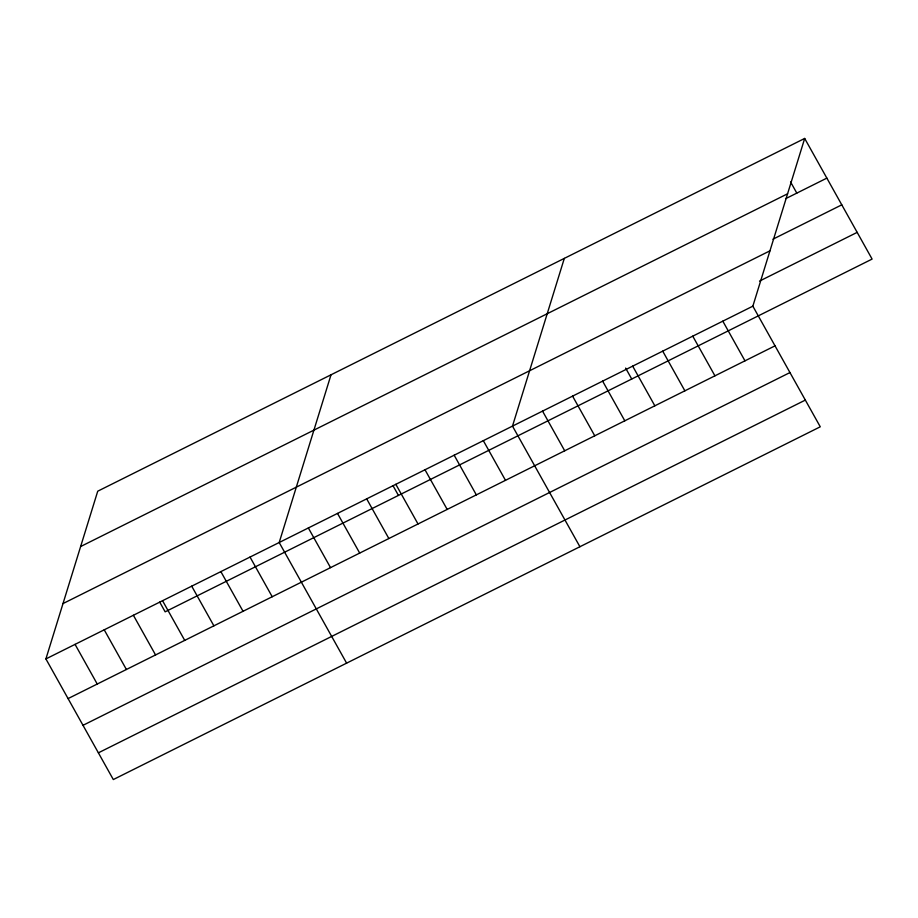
<?xml version="1.0" encoding="UTF-8"?>
<svg xmlns="http://www.w3.org/2000/svg" width="918" height="918" viewBox="0 0 918 918"><rect width="100%" height="100%" fill="white"/><g stroke="black" fill="none" stroke-linecap="round" stroke-linejoin="round"><path stroke-width="1.38" d="M804.684 138.446L752.852 306.176L820.267 426.801L113.316 779.554L45.9 658.917L97.733 491.199L804.684 138.446L872.1 259.083L165.148 611.824L159.721 602.116M331.019 374.785L279.198 542.515L346.614 663.14M564.318 258.383L512.485 426.101L579.912 546.738M80.623 546.543L787.575 193.801M785.544 198.736L826.854 178.126M772.933 239.196L841.783 204.84M63.009 603.574L769.961 250.821M759.519 281.092L857.171 232.369M45.9 658.917L752.852 306.176M68.07 698.598L775.021 345.845M82.999 725.312L789.962 372.559M98.387 752.829L805.338 400.087M790.57 181.959L796.813 193.113M722.81 321.162L744.98 360.843M692.757 336.16L714.938 375.829M662.716 351.146L684.885 390.827M632.674 366.144L654.844 405.813M625.628 368.084L631.733 379.019M602.621 381.131L624.802 420.8M572.58 396.128L594.749 435.798M542.538 411.115L564.708 450.784M483.327 440.663L505.497 480.332M454.169 455.213L476.339 494.882M425 469.764L447.181 509.433M395.842 484.314L418.011 523.983M393.007 485.702L398.446 495.422M366.684 498.864L388.853 538.533M337.514 513.414L359.695 553.084M308.356 527.965L330.526 567.634M250.029 557.065L272.21 596.734M220.871 571.616L243.041 611.285M191.713 586.166L213.883 625.835M162.543 600.716L184.725 640.385M133.385 615.267L155.555 654.936M104.227 629.817L126.397 669.486M75.058 644.367L97.239 684.036"/></g></svg>
